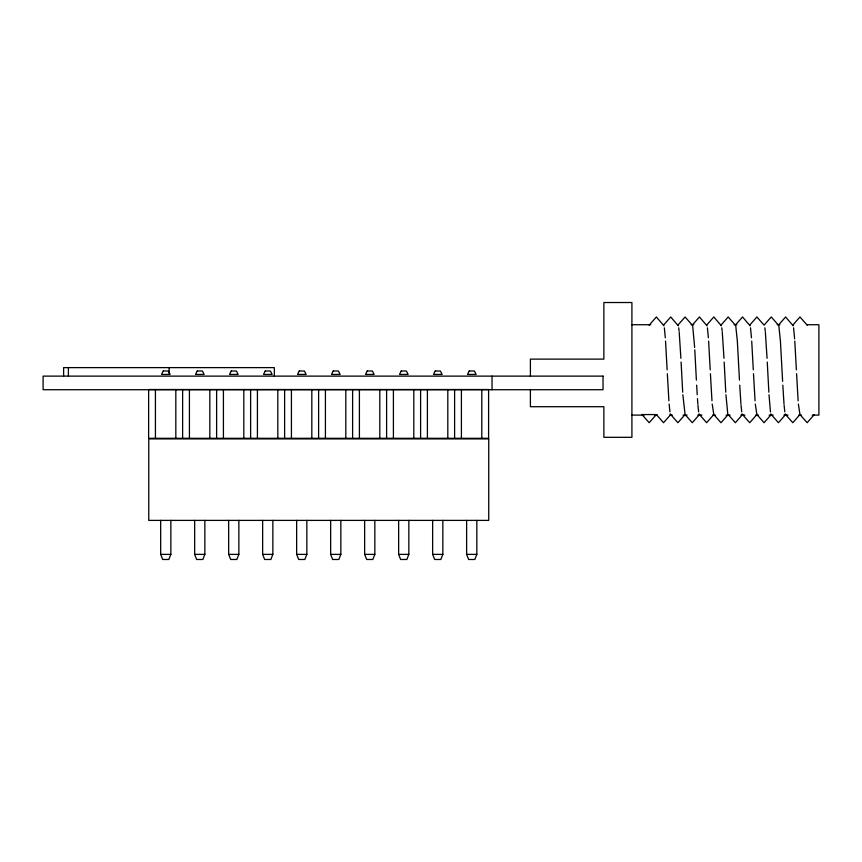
<?xml version="1.0" encoding="UTF-8"?>
<svg xmlns="http://www.w3.org/2000/svg" width="862" height="862" viewBox="0 0 862 862"><rect width="100%" height="100%" fill="white"/><g stroke="black" fill="none" stroke-linecap="round" stroke-linejoin="round"><path stroke-width="1.29" d="M204.854 520.389L204.854 554.385L202.872 559.481L196.644 559.481L194.661 554.385L194.661 520.389M272.855 520.389L272.855 554.385L270.862 559.481L264.645 559.481L262.651 554.385L262.651 520.389M340.846 520.389L340.846 554.385L338.863 559.481L332.635 559.481L330.652 554.385L330.652 520.389M408.847 520.389L408.847 554.385L406.853 559.481L400.636 559.481L398.643 554.385L398.643 520.389M476.837 520.389L476.837 554.385L474.843 559.481L468.626 559.481L466.633 554.385L466.633 520.389M170.859 520.389L170.859 554.385L168.823 559.481L162.702 559.481L160.666 554.385L160.666 520.389M238.86 520.389L238.86 554.385L236.813 559.481L230.693 559.481L228.656 554.385L228.656 520.389M306.85 520.389L306.85 554.385L304.814 559.481L298.694 559.481L296.647 554.385L296.647 520.389M374.841 520.389L374.841 554.385L372.804 559.481L366.684 559.481L364.648 554.385L364.648 520.389M442.842 520.389L442.842 554.385L440.794 559.481L434.685 559.481L432.638 554.385L432.638 520.389M649.183 325.136L656.37 316.968L663.945 325.814M663.546 325.136L670.722 316.968L678.308 325.814M677.909 325.136L685.085 316.968L692.272 325.136L699.448 316.968L707.023 325.814M706.624 325.136L713.811 316.968L721.386 325.814M720.988 325.136L728.164 316.968L735.351 325.136L742.527 316.968L750.112 325.814M656.37 414.557L649.183 422.714L642.007 414.557L656.37 414.557L663.546 422.714L670.722 414.557L670.324 413.879M749.714 325.136L756.89 316.968L764.066 325.136L771.253 316.968L778.429 325.136L785.605 316.968L793.191 325.814M682.855 394.753L685.085 414.557L677.909 422.714L670.722 414.557M699.05 413.879L699.448 414.557L692.272 422.714L685.085 414.557M712.217 404.095L713.811 414.557L706.624 422.714L699.448 414.557M792.792 325.136L799.968 316.968L807.155 325.136M742.128 413.879L742.527 414.557L735.351 422.714L728.164 414.557L720.988 422.714L713.811 414.557M755.295 404.095L756.89 414.557L749.714 422.714L742.527 414.557M770.854 413.879L771.253 414.557L764.066 422.714L756.89 414.557M785.207 413.879L785.605 414.557L778.429 422.714L771.253 414.557M798.374 404.095L799.968 414.557L792.792 422.714L785.605 414.557M814.331 414.557L807.155 422.714L799.968 414.557M631.911 324.726L650.745 324.726M691.108 324.726L693.791 324.726M734.155 324.726L736.838 324.726M777.201 324.726L779.884 324.726M806.789 324.726L818.9 324.726L818.9 415.107L812.176 415.107M631.911 415.107L644.022 415.107M654.786 415.107L657.469 415.107M669.58 415.107L672.274 415.107M683.038 415.107L687.068 415.107M697.832 415.107L701.862 415.107M712.626 415.107L715.32 415.107M726.084 415.107L730.114 415.107M740.878 415.107L744.908 415.107M755.672 415.107L758.366 415.107M769.13 415.107L773.16 415.107M783.924 415.107L787.965 415.107M798.718 415.107L801.412 415.107M160.666 554.385L170.859 554.385M194.661 554.385L204.854 554.385M228.656 554.385L238.86 554.385M262.651 554.385L272.855 554.385M296.647 554.385L306.85 554.385M330.652 554.385L340.846 554.385M364.648 554.385L374.841 554.385M398.643 554.385L408.847 554.385M432.638 554.385L442.842 554.385M466.633 554.385L476.837 554.385M778.828 325.814L780.422 341.104L782.621 381.37M735.749 325.814L737.344 341.104L739.467 380.12M727.765 413.879L725.933 394.753M692.671 325.814L694.664 347.483M793.59 327.829L794.624 338.895M784.808 411.864L784.118 405.215M764.863 327.829L765.262 331.127M770.456 411.864L769.012 394.753M750.511 327.829L751.459 337.796M741.729 411.864L741.029 405.215M721.785 327.829L722.184 331.127M707.422 327.829L708.381 337.796M698.651 411.864L697.951 405.215M678.706 327.829L679.105 331.127M664.343 327.829L665.302 337.796M669.925 411.864L669.127 404.095M765.37 332.236L767.061 358.312M722.281 332.236L723.983 358.312M679.202 332.236L680.894 358.312M798.137 400.787L796.585 373.731M784.011 404.095L782.815 385.142M755.058 400.787L753.496 373.731M740.932 404.095L739.736 385.142M711.969 400.787L710.417 373.731M697.455 398.589L697.854 404.095M668.89 400.787L667.339 373.731M794.786 341.104L796.38 369.841M751.707 341.104L753.302 369.841M708.618 341.104L710.213 369.841M697.218 394.753L696.658 385.142M665.539 341.104L667.134 369.841M768.861 392.199L767.255 362.083M725.772 392.199L724.177 362.083M694.794 349.843L696.388 380.12M682.693 392.199L681.099 362.083M530.399 376.123L530.399 359.12L603.863 359.12L603.863 302.519L631.911 302.519L631.911 437.314L603.863 437.314L603.863 406.713L530.399 406.713L530.399 389.419M492.03 376.123L492.03 389.721M481.804 389.516L481.804 438.305M461.407 389.516L461.407 438.305M454.608 389.516L454.608 438.305M447.809 389.516L447.809 438.305M427.401 389.516L427.401 438.305M420.602 389.516L420.602 438.305M413.803 389.516L413.803 438.305M393.406 389.516L393.406 438.305M386.607 389.516L386.607 438.305M379.808 389.516L379.808 438.305M359.411 389.516L359.411 438.305M352.612 389.516L352.612 438.305M345.813 389.516L345.813 438.305M325.416 389.516L325.416 438.305M318.617 389.516L318.617 438.305M311.818 389.516L311.818 438.305M291.421 389.516L291.421 438.305M284.622 389.516L284.622 438.305M277.823 389.516L277.823 438.305M274.342 376.123L274.342 367.621L63.626 367.621L63.626 376.123M257.415 389.516L257.415 438.305M250.616 389.516L250.616 438.305M243.817 389.516L243.817 438.305M223.42 389.516L223.42 438.305M216.621 389.516L216.621 438.305M209.822 389.516L209.822 438.305M189.424 389.516L189.424 438.305M182.625 389.516L182.625 438.305M175.826 389.516L175.826 438.305M169.167 367.621L169.167 373.688M155.429 389.516L155.429 438.305M68.389 367.621L68.389 376.123M163.241 371.016L161.517 374.42L170.148 374.42L168.424 371.016L163.241 371.016M197.236 371.016L195.512 374.42L204.143 374.42L202.419 371.016L197.236 371.016M231.231 371.016L229.507 374.42L238.138 374.42L236.414 371.016L231.231 371.016M265.227 371.016L263.503 374.42L272.144 374.42L270.409 371.016L265.227 371.016M299.233 371.016L297.498 374.42L306.139 374.42L304.415 371.016L299.233 371.016M333.228 371.016L331.504 374.42L340.134 374.42L338.41 371.016L333.228 371.016M367.223 371.016L365.499 374.42L374.13 374.42L372.406 371.016L367.223 371.016M401.218 371.016L399.494 374.42L408.125 374.42L406.401 371.016L401.218 371.016M435.213 371.016L433.489 374.42L442.131 374.42L440.396 371.016L435.213 371.016M469.219 371.016L467.484 374.42L476.126 374.42L474.402 371.016L469.219 371.016M603.034 376.123L43.1 376.123L43.1 389.721L603.034 389.721L603.034 376.123M488.603 389.516L148.63 389.516L148.63 438.305L488.603 438.305L488.603 389.516M488.732 438.909L148.76 438.909L148.76 520.389L488.732 520.389L488.732 438.909"/></g></svg>
